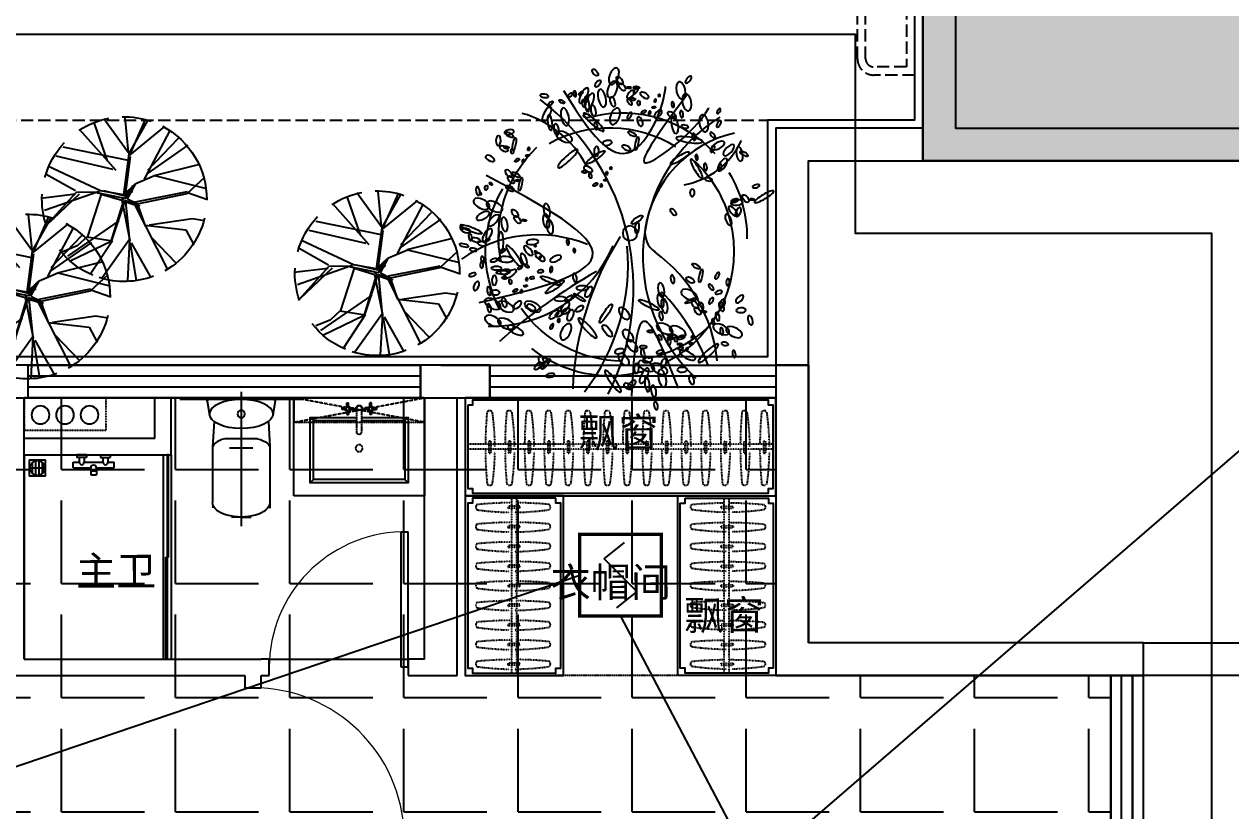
# Model space of a CAD drawing. Extents: x -284868 to 304789, y -137694 to 137894.
# Drawn here: x 205688 to 213073, y -110347 to -105532 of the extents above; entities that cross this region are included whole.
import ezdxf
from ezdxf.enums import TextEntityAlignment as Align

# ---------------------------------------------------------------- set-up
doc = ezdxf.new("R2010")
doc.units = 0
for name, pattern in [('AX-COMP-140B（200）$0$1#comfort_plan$0$DASH', [0.35, 0.25, -0.1]), ('AX-COMP-140B（200）$0$DASH', [0.35, 0.25, -0.1]), ('DASH', [0.35, 0.25, -0.1])]:
    doc.linetypes.add(name, pattern=pattern)
doc.layers.get('0').update_dxf_attribs({"linetype": 'CONTINUOUS'})
for name, color, linetype in [('0-墙', 4, 'CONTINUOUS'), ('0-底图', 251, 'CONTINUOUS'), ('0-窗', 11, 'CONTINUOUS'), ('0-非设计区域', 251, 'CONTINUOUS'), ('E-FIRE-CIRC', 120, 'CONTINUOUS'), ('EQUIP-消防', 3, 'CONTINUOUS'), ('P-完成面', 42, 'CONTINUOUS'), ('P-平面家具', 3, 'CONTINUOUS'), ('P-平面植物', 251, 'CONTINUOUS'), ('WIRE-消防电源', 2, 'TG_D')]:
    doc.layers.add(name, color=color, linetype=linetype)
doc.styles.add('_TCH_DYN', font='')
doc.styles.get("Standard").update_dxf_attribs({"font": 'GBENOR', "bigfont": 'GBCBIG'})
doc.styles.add('TG_LINETYPE', font='SIMPLEX', dxfattribs={"width": 0.8, "height": 3, "bigfont": 'HZTXT'})
doc.styles.get('_TCH_DYN').set_extended_font_data('SimSun')
doc.linetypes.add('TG_D', pattern='A,2,-0.3,["D",TG_LINETYPE,S=0.1,R=0,X=-0.23,Y=-0.15],0', length=2.3)
pattern_1 = [(0, (-222963.06, 278012.8), (0, 698.5), [508, -190.5]), (90, (-222963.06, 278012.8), (-698.5, 4e-14), [508, -190.5])]

# ---------------------------------------------------------------- blocks, each defined once
blk = doc.blocks.new('20000110023AX-COMP-140B（200）$0$111110111022110811071652CDX卫生间立管047060')
at = {"linetype": 'AX-COMP-140B（200）$0$1#comfort_plan$0$DASH', "ltscale": 0.2}
for p, q in [((-250, 105), (250, 105)), ((-250, 105), (-250, -95)), ((250, 105), (250, -95)), ((-250, -95), (250, -95))]:
    blk.add_line(p, q, dxfattribs=at)
for centre in [(-150, 0), (0, 0), (150, 0)]:
    blk.add_circle(centre, 55)
blk = doc.blocks.new('*U399')
for p, q in [((600, 80), (600, 330)), ((700, -20), (700, 330)), ((600, 80), (-200, 80)), ((-200, -20), (700, -20))]:
    blk.add_line(p, q)
at = {"extrusion": (0, 0, -1), "zscale": -1}
blk.add_blockref('20000110023AX-COMP-140B（200）$0$111110111022110811071652CDX卫生间立管047060', (-50, 225), dxfattribs=at)
blk = doc.blocks.new('*U401')
for p, q in [((-350, -920), (-350, 330)), ((-300, 330), (-350, 330)), ((-325, -295), (-325, 330)), ((-325, 330), (-317, 330)), ((-317, 330), (-317, -295)), ((-300, -920), (-300, 330)), ((550, 330), (-300, 330)), ((550, -920), (550, 330)), ((-333, -295), (-333, -920)), ((-333, -295), (-325, -295)), ((-325, -920), (-325, -295)), ((-317, -295), (-325, -295)), ((142.5, -797.5), (107.5, -797.5)), ((107.5, -822.5), (107.5, -797.5)), ((142.5, -822.5), (142.5, -797.5)), ((420, -790), (420, -890)), ((420, -790), (520, -790)), ((440, -873.5), (440, -806.5)), ((460, -883.9), (460, -796.1)), ((480, -883.9), (480, -796.1)), ((500, -873.5), (500, -806.5)), ((520, -890), (520, -790)), ((0, -840), (0, -875)), ((107.5, -840), (0, -840)), ((37.5, -875), (0, -875)), ((37.5, -905), (37.5, -875)), ((67.5, -905), (67.5, -875)), ((182.5, -875), (67.5, -875)), ((142.5, -822.5), (107.5, -822.5)), ((107.5, -827.5), (107.5, -840)), ((142.5, -827.5), (107.5, -827.5)), ((109.5, -827.5), (109.5, -822.5)), ((140.5, -827.5), (140.5, -822.5)), ((142.5, -827.5), (142.5, -840)), ((250, -840), (142.5, -840)), ((182.5, -905), (182.5, -875)), ((250, -875), (212.5, -875)), ((212.5, -905), (212.5, -875)), ((250, -840), (250, -875)), ((515, -840), (425, -840)), ((-300, -920), (-350, -920)), ((-333, -920), (-325, -920)), ((550, -920), (-300, -920)), ((22.5, -920), (22.5, -905)), ((82.5, -905), (22.5, -905)), ((82.5, -920), (22.5, -920)), ((82.5, -920), (82.5, -905)), ((167.5, -920), (82.5, -920)), ((167.5, -920), (167.5, -905)), ((167.5, -905), (227.5, -905)), ((167.5, -920), (227.5, -920)), ((227.5, -920), (227.5, -905)), ((520, -890), (420, -890))]:
    blk.add_line(p, q)
blk.add_circle((470, -840), 45)
for centre, radius, start, end in [((52.5, -875), 15, 0, 180), ((125, -840), 17.5, 180, 0), ((197.5, -875), 15, 0, 180)]:
    blk.add_arc(centre, radius, start, end)
blk = doc.blocks.new('*U402')
at = {"linetype": 'AX-COMP-140B（200）$0$1#comfort_plan$0$DASH'}
for p, q in [((-249.9, 130), (-249.9, 280)), ((-249.9, 280), (550.1, 280)), ((550.1, 130), (-249.9, 280)), ((-249.9, 130), (550.1, 280)), ((550.1, 280), (550.1, 130)), ((550.1, 130), (-249.9, 130))]:
    blk.add_line(p, q, dxfattribs=at)
for p, q in [((-249.9, 280), (-249.9, -320)), ((550.1, 280), (-249.9, 280)), ((74.6, 218.2), (74.6, 249.5)), ((74.6, 249.5), (84.6, 249.5)), ((84.6, 218.2), (84.6, 249.5)), ((215.4, 218.2), (215.4, 249.5)), ((225.4, 249.5), (215.4, 249.5)), ((225.4, 218.2), (225.4, 249.5)), ((550.1, -320), (550.1, 280)), ((-129.9, 140), (-149.9, 160)), ((74.6, 218.2), (43.4, 218.2)), ((43.4, 218.2), (43.4, 208.2)), ((74.6, 208.2), (43.4, 208.2)), ((74.6, 208.2), (74.6, 177)), ((74.6, 177), (84.6, 177)), ((84.6, 218.2), (115.9, 218.2)), ((84.6, 208.2), (115.9, 208.2)), ((84.6, 208.2), (84.6, 177)), ((115.9, 218.2), (115.9, 208.2)), ((215.4, 218.2), (184.1, 218.2)), ((184.1, 218.2), (184.1, 208.2)), ((215.4, 208.2), (184.1, 208.2)), ((215.4, 208.2), (215.4, 177)), ((225.4, 177), (215.4, 177)), ((225.4, 218.2), (256.6, 218.2)), ((225.4, 208.2), (256.6, 208.2)), ((225.4, 208.2), (225.4, 177)), ((256.6, 218.2), (256.6, 208.2)), ((430.1, 140), (450.1, 160)), ((-129.9, -220), (-149.9, -240)), ((430.1, -220), (450.1, -240)), ((-249.9, -320), (550.1, -320))]:
    blk.add_line(p, q)
at = {"linetype": 'AX-COMP-140B（200）$0$DASH'}
for p, q in [((135.6, 217.6), (135.6, 70.8)), ((164.4, 70.8), (164.4, 217.6))]:
    blk.add_line(p, q, dxfattribs=at)
for points in [[(135.6, 160), (-149.9, 160), (-149.9, -240), (450.1, -240), (450.1, 160), (164.4, 160)], [(135.6, 140), (-129.9, 140), (-129.9, -220), (430.1, -220), (430.1, 140), (164.4, 140)]]:
    blk.add_lwpolyline(points)
blk.add_circle((150, -28.6), 21.4, dxfattribs=at)
for centre, start, end in [((79.6, 213.2), 107.00272, 162.99728), ((79.6, 213.2), 17.00272, 72.99728), ((220.4, 213.2), 107.00272, 162.99728), ((220.4, 213.2), 17.00272, 72.99728), ((79.6, 213.2), 197.00272, 252.99728), ((79.6, 213.2), 287.00272, 342.99728), ((220.4, 213.2), 197.00272, 252.99728), ((220.4, 213.2), 287.00272, 342.99728)]:
    blk.add_arc(centre, 17.1, start, end, dxfattribs=at)
for centre, radius, start, end in [((150, 213.2), 20, 315.95732, 224.04268), ((150, 217.6), 14.4, 0, 180), ((150, 69.2), 14.5, 173.57398, 6.42602)]:
    blk.add_arc(centre, radius, start, end)
blk = doc.blocks.new('*U403')
at = {"ltscale": 10}
for p, q in [((0, 327), (0, -496.5)), ((-208, 268.7), (-194.2, 185.4)), ((-197.6, 280), (197.6, 280)), ((208, 268.7), (194.2, 185.4)), ((-166, 144.9), (-175, -10.6)), ((166, 144.9), (175, -10.6)), ((-100.2, 39.7), (100.2, 39.7)), ((0, 25.9), (0, -63.5)), ((-175, -12), (-175, -351.2)), ((-71.7, -18.8), (71.7, -18.8)), ((-43.6, -18.8), (43.6, -18.8)), ((175, -12), (175, -351.2))]:
    blk.add_line(p, q, dxfattribs=at)
for p, q in [((-375, 280), (375, 280)), ((-175, -351.2), (-175, -384.6)), ((0, -440), (-59.9, -440)), ((0, -440), (59.9, -440))]:
    blk.add_line(p, q)
for points in [[(-175, -384.6, 10, 0, 0), (-175, -296.7, 10, 10, 0)], [(175, -384.6, 10, 0, 0), (175, -296.7, 10, 10, 0)]]:
    blk.add_lwpolyline(points, format="xyseb")
blk.add_circle((0, 191.2), 22.8, dxfattribs=at)
for centre, start, end in [((-197.6, 269.5), 90, 184.88863), ((197.6, 269.5), 355.11137, 90)]:
    blk.add_arc(centre, 10.4, start, end, dxfattribs=at)
at = {"ltscale": 10, "extrusion": (0, 0, -1)}
for centre, major_axis, ratio, start_param, end_param in [((0, 191.2), (194.6, 0), 0.456392, 3.141593, 6.283185), ((0.7, -11.9), (-174.9, 3.2), 0.369842, 2.169272, 3.218057)]:
    blk.add_ellipse(centre, major_axis=major_axis, ratio=ratio, start_param=start_param, end_param=end_param, dxfattribs=at)
at = {"ltscale": 10}
for centre, major_axis, ratio, start_param, end_param in [((0, 191.2), (194.6, 0), 0.456392, 3.141593, 6.283185), ((-0.7, -11.9), (174.9, 3.2), 0.369842, 2.169272, 3.218057), ((0, -351.2), (-175, 0), 0.507463, 0, 3.141593)]:
    blk.add_ellipse(centre, major_axis=major_axis, ratio=ratio, start_param=start_param, end_param=end_param, dxfattribs=at)
blk = doc.blocks.new('200142T2140sdf43dfgergf1217ghh165451564560402NEW2ffdfdfdsfsfe2322fadfadf03093088212A$C35C56D37')
at = {"linetype": 'DASH', "ltscale": 0.2}
for p, q in [((180, 75.9), (243.3, 95.3)), ((183.6, 64.1), (246.9, 83.5))]:
    blk.add_line(p, q, dxfattribs=at)
for centre, radius, start, end in [((664.4, -1374.9), 1553.6, 98.82699, 106.17124), ((415.6, 140.3), 22.5, 331.52968, 62.51042), ((664.4, -1374.9), 1553.6, 107.32665, 115.21311), ((185.8, 71.2), 7.48, 140.99747, 253.04263), ((-460.3, 2299.3), 2347.3, 287.14687, 292.43233), ((243.5, 88.9), 6.43, 302.10709, 91.93302), ((22.4, 19.9), 22.5, 151.52968, 242.51042), ((-460.3, 2299.3), 2347.3, 281.60777, 286.38209)]:
    blk.add_arc(centre, radius, start, end, dxfattribs=at)
blk = doc.blocks.new('*U394')
at = {"color": 8, "linetype": 'DASH', "ltscale": 0.2}
for p, q in [((-15, -1783.8), (-15, -3653.8)), ((15, -1783.8), (15, -3653.8))]:
    blk.add_line(p, q, dxfattribs=at)
blk.add_lwpolyline([(-300, -1768.8), (-300, -3668.8), (300, -3668.8), (300, -1768.8), (-300, -1768.8)])
at = {"color": 8}
blk.add_lwpolyline([(-255, -3653.8), (255, -3653.8), (255, -3623.8), (285, -3623.8), (285, -1813.8), (255, -1813.8), (255, -1783.8), (-255, -1783.8), (-255, -1813.8), (-285, -1813.8), (-285, -3623.8), (-255, -3623.8), (-255, -3653.8)], dxfattribs=at)
at = {"rotation": 343.0620202558109}
for p in [(-225.4, -1852.2), (-225.4, -1972.2), (-225.4, -2092.2), (-225.4, -2212.2), (-225.4, -2332.2), (-225.4, -2452.2), (-225.4, -2572.2), (-225.4, -2692.2), (-225.4, -2812.2), (-225.4, -2932.2), (-225.4, -3052.2), (-225.4, -3172.2), (-225.4, -3292.2), (-225.4, -3412.2), (-225.4, -3532.2)]:
    blk.add_blockref('200142T2140sdf43dfgergf1217ghh165451564560402NEW2ffdfdfdsfsfe2322fadfadf03093088212A$C35C56D37', p, dxfattribs=at)
blk = doc.blocks.new('*U395')
at = {"color": 8, "linetype": 'DASH', "ltscale": 0.2}
for p, q in [((-15, -533.8), (-15, -1603.8)), ((15, -533.8), (15, -1603.8))]:
    blk.add_line(p, q, dxfattribs=at)
blk.add_lwpolyline([(-300, -518.8), (-300, -1618.8), (300, -1618.8), (300, -518.8), (-300, -518.8)])
at = {"color": 8}
blk.add_lwpolyline([(-255, -1603.8), (255, -1603.8), (255, -1573.8), (285, -1573.8), (285, -563.8), (255, -563.8), (255, -533.8), (-255, -533.8), (-255, -563.8), (-285, -563.8), (-285, -1573.8), (-255, -1573.8), (-255, -1603.8)], dxfattribs=at)
at = {"rotation": 343.0620202558109}
for p in [(-225.4, -602.2), (-225.4, -722.2), (-225.4, -842.2), (-225.4, -962.2), (-225.4, -1082.2), (-225.4, -1202.2), (-225.4, -1322.2), (-225.4, -1442.2), (-225.4, -1562.2)]:
    blk.add_blockref('200142T2140sdf43dfgergf1217ghh165451564560402NEW2ffdfdfdsfsfe2322fadfadf03093088212A$C35C56D37', p, dxfattribs=at)
blk = doc.blocks.new('*U396')
at = {"color": 8, "linetype": 'DASH', "ltscale": 0.2}
for p, q in [((-15, -533.8), (-15, -1603.8)), ((15, -533.8), (15, -1603.8))]:
    blk.add_line(p, q, dxfattribs=at)
blk.add_lwpolyline([(-300, -518.8), (-300, -1618.8), (300, -1618.8), (300, -518.8), (-300, -518.8)])
at = {"color": 8}
blk.add_lwpolyline([(-255, -1603.8), (255, -1603.8), (255, -1573.8), (285, -1573.8), (285, -563.8), (255, -563.8), (255, -533.8), (-255, -533.8), (-255, -563.8), (-285, -563.8), (-285, -1573.8), (-255, -1573.8), (-255, -1603.8)], dxfattribs=at)
at = {"rotation": 343.0620202558109}
for p in [(-225.4, -602.2), (-225.4, -722.2), (-225.4, -842.2), (-225.4, -962.2), (-225.4, -1082.2), (-225.4, -1202.2), (-225.4, -1322.2), (-225.4, -1442.2), (-225.4, -1562.2)]:
    blk.add_blockref('200142T2140sdf43dfgergf1217ghh165451564560402NEW2ffdfdfdsfsfe2322fadfadf03093088212A$C35C56D37', p, dxfattribs=at)
blk = doc.blocks.new('2$DorLib2D$00000001')
for p, q in [((0.45, 0.975), (0.5, 0.975)), ((0.45, 0), (0.45, 0.975)), ((0.5, 0), (0.5, 0.975)), ((0.5, 0), (0.45, 0))]:
    blk.add_line(p, q)
at = {"lineweight": 13}
blk.add_arc((0.475, 0), 0.975, 91.46928, 180, dxfattribs=at)
blk = doc.blocks.new('2000011$TCHSYS$WIN2D011')
for p, q in [((-0.5, 0.5), (0.5, 0.5)), ((-0.5, 0.5), (-0.5, -0.5)), ((0.5, 0.5), (0.5, -0.5)), ((0.5, 0.1667), (-0.5, 0.1667)), ((0.5, -0.1667), (-0.5, -0.1667)), ((-0.5, -0.5), (0.5, -0.5))]:
    blk.add_line(p, q)
blk = doc.blocks.new('DDDDDDDGFDSG')
for p, q in [((433035.3, 13059.4), (432910.3, 13059.4)), ((433035.3, 12859.4), (433035.3, 13059.4)), ((435560.3, 13059.4), (435435.3, 13059.4)), ((435435.3, 13059.4), (435435.3, 12859.4)), ((435560.3, 13059.4), (435860.3, 13059.4)), ((435860.3, 13059.4), (437610.3, 13059.4)), ((435860.3, 13059.4), (435860.3, 12859.4)), ((437610.3, 13059.4), (437610.3, 11159.4)), ((437810.3, 13059.4), (437610.3, 13059.4)), ((437810.3, 13059.4), (437810.3, 11359.4)), ((435860.3, 12992.8), (437610.3, 12992.8)), ((435860.3, 12926.1), (437610.3, 12926.1)), ((433010.3, 11259.4), (433010.3, 12859.4)), ((433010.3, 12859.4), (433035.3, 12859.4)), ((435435.3, 12859.4), (435460.3, 12859.4)), ((435460.3, 11259.4), (435460.3, 12859.4)), ((435660.3, 11159.4), (435660.3, 12859.4)), ((435660.3, 12859.4), (435860.3, 12859.4)), ((435860.3, 12859.4), (437610.3, 12859.4)), ((439860.3, 11359.4), (437810.3, 11359.4)), ((439860.3, 11159.4), (439860.3, 11359.4)), ((433010.3, 11259.4), (434460.3, 11259.4)), ((434510.3, 11259.4), (434460.3, 11259.4)), ((434510.3, 11159.4), (434510.3, 11259.4)), ((434510.3, 11259.4), (435360.3, 11259.4)), ((435460.3, 11259.4), (435360.3, 11259.4)), ((435360.3, 11259.4), (435360.3, 11159.4)), ((432910.3, 11159.4), (434360.3, 11159.4)), ((434360.3, 11159.4), (434360.3, 11084.4)), ((434460.3, 11084.4), (434460.3, 11159.4)), ((434460.3, 11159.4), (434510.3, 11159.4)), ((435360.3, 11159.4), (435660.3, 11159.4)), ((439860.3, 11159.4), (437610.3, 11159.4)), ((439660.2, 6559.4), (439660.3, 11159.4)), ((439726.9, 6492.8), (439726.9, 11159.4)), ((439793.6, 6426.1), (439793.6, 11159.4)), ((439860.2, 6359.4), (439860.3, 11159.4)), ((434360.3, 11084.4), (434460.3, 11084.4))]:
    blk.add_line(p, q)
at = {"linetype": 'DASH'}
blk.add_lwpolyline([(437010.3, 11159.4), (436260.3, 11159.4)], dxfattribs=at)
for name, p, xscale, yscale, zscale, rotation in [('2000011$TCHSYS$WIN2D011', (434235.3, 12959.4), 2400, 199.9999999999999, -2400, 180.0000000000173), ('2$DorLib2D$00000001', (434935.3, 11209.4), 850, 850, 850, 1.654663741337499e-11), ('2$DorLib2D$00000001', (434410.3, 10609.4), 949.9999999999999, 949.9999999999999, -949.9999999999999, 270)]:
    blk.add_blockref(name, p, dxfattribs=dict(xscale=xscale, yscale=yscale, zscale=zscale, rotation=rotation))
at = {"extrusion": (1.09647e-20, 2.56814e-21, -1), "xscale": -1, "zscale": -1, "rotation": 359.9999999999835}
blk.add_blockref('*U399', (-433210.3, 12529.4), dxfattribs=at)
at = {"extrusion": (1.09647e-20, 8.74071e-22, -1), "zscale": -1, "rotation": 359.9986641624882}
for name, p in [('*U403', (-434338.9, 12568.8)), ('*U402', (-435210.3, 12579.3))]:
    blk.add_blockref(name, p, dxfattribs=at)
at = {"extrusion": (1.26587e-20, 2.70385e-23, -1), "xscale": -1, "zscale": -1}
for name, p, rotation in [('*U394', (-439379.1, 12559.4), 90), ('*U395', (-436010.3, 10640.6), 180)]:
    blk.add_blockref(name, p, dxfattribs=dict(at, rotation=rotation))
at = {"rotation": 179.9999999999589}
blk.add_blockref('*U401', (433560.3, 11589.4), dxfattribs=at)
at = {"extrusion": (1.26587e-20, 2.70385e-23, -1), "zscale": -1, "rotation": 179.9999999999835}
blk.add_blockref('*U396', (-437310.3, 10640.6), dxfattribs=at)
at = {"style": '_TCH_DYN'}
for p in [(436894.7, 12503.8, 0), (437539.6, 11386.2)]:
    blk.add_text('飘窗', height=180, rotation=0.24476, dxfattribs=at).set_placement(p, align=Align.BOTTOM_RIGHT)
for s, p in [('主卫', (433328, 11707.6)), ('衣帽间', (436232.8, 11637.9))]:
    blk.add_text(s, height=180, rotation=0.24476, dxfattribs=at).set_placement(p)
blk = doc.blocks.new('yld.studio@foxmail.com-15')
at = {"color": 251}
blk.add_circle((67569.1, -97904.1), 44.8, dxfattribs=at)
for centre, start, end in [((67613.8, -97926.4), 76.88957, 138.11767), ((67693.5, -98017.5), 61.01045, 122.23854), ((67613.8, -97926.4), 348.58817, 46.57142), ((67693.5, -98017.5), 133.16442, 165.32414), ((67613.8, -97926.4), 149.04354, 181.20326), ((67693.5, -98017.5), 332.70905, 30.6923), ((67693.5, -98017.5), 165.32414, 242.65615), ((67613.8, -97926.4), 270.52014, 325.07436), ((67613.8, -97926.4), 226.04774, 258.53527), ((67693.5, -98017.5), 254.64102, 309.19524)]:
    blk.add_arc(centre, 760, start, end, dxfattribs=at)
for centre, major_axis, ratio in [((67663.4, -96943), (19.4, -49.7), 0.514982), ((67673.2, -97023.9), (19.4, -49.7), 0.514982), ((67254.3, -97031.6), (-11.3, -52.2), 0.514982), ((67477, -97060.3), (25.5, 15.6), 0.489709), ((67736.9, -97076.8), (-11.9, -54.9), 0.414379), ((67217.7, -97104.4), (-11.3, -52.2), 0.514982), ((67672.1, -97099.4), (-10.1, -28.2), 0.489709), ((67811.8, -97097.3), (20.7, -49.3), 0.38159), ((67829.2, -97112.1), (-6.6, -47.9), 0.283409), ((67114.4, -97233.1), (-11.3, -52.2), 0.514982), ((67292.6, -97242.3), (-10.1, -52.5), 0.38159), ((67309.9, -97181.8), (25.5, 15.6), 0.489709), ((67505.1, -97221), (-10.1, -28.2), 0.489709), ((67658.2, -97188.3), (19.4, -49.7), 0.514982), ((67788.2, -97223.4), (61.1, 54.6), 0.200035), ((67964, -97190.2), (-11.9, -54.9), 0.414379), ((68056.3, -97225.4), (-6.6, -47.9), 0.283409), ((67203.3, -97334.2), (81.1, 11.7), 0.200035), ((67705.7, -97350.7), (29.4, -5.6), 0.489709), ((68305.4, -97282.5), (29.4, -5.6), 0.489709), ((67261.4, -97445.4), (58.6, -34.7), 0.200035), ((67947.6, -97445.4), (60.3, -55.5), 0.200035), ((67015.8, -97495.7), (-1.6, -18.4), 0.42873), ((67159.8, -97512.1), (-34.6, -58.6), 0.200035), ((66747.1, -97684.1), (58.6, -34.7), 0.200035), ((66913.5, -97719.2), (36.8, -3.3), 0.42873), ((66905.5, -97776.9), (11.5, -27.6), 0.489709), ((66938.4, -97771.9), (24.3, 27.9), 0.42873), ((67910, -98008.5), (-1.3, -14.7), 0.42873), ((67949.6, -97956.2), (-1.6, -18.4), 0.42873), ((68166.5, -97955.7), (36.8, -3.3), 0.42873), ((68191.5, -98008.5), (24.3, 27.9), 0.42873), ((68024.2, -98058.1), (34.2, -14.2), 0.42873), ((68120.5, -98047.2), (28.4, 23.7), 0.42873), ((68477, -98092.3), (1.2, -22.2), 0.42873), ((68117.3, -98134.9), (18.4, -1.6), 0.42873), ((68333.6, -98138.1), (29.4, -5.6), 0.489709), ((66971.4, -98207), (1.2, -22.2), 0.42873), ((68169.5, -98174.6), (14.7, -1.3), 0.42873), ((68511.2, -98223.3), (11.5, -27.6), 0.489709), ((67005.6, -98338), (11.5, -27.6), 0.489709), ((67011.1, -98356.1), (-10.1, -28.2), 0.489709), ((68259, -98339.9), (22.6, -19.6), 0.489709), ((67092.3, -98640.9), (60.3, -55.5), 0.200035), ((67332.3, -98569.6), (1.2, -22.2), 0.42873), ((67465.8, -98681.4), (29.4, -5.6), 0.489709), ((67635.7, -98626.5), (29.4, -5.6), 0.489709), ((67375.5, -98793.4), (-11.9, -54.9), 0.414379), ((67366.5, -98700.6), (11.5, -27.6), 0.489709), ((67467.8, -98828.7), (-6.6, -47.9), 0.283409), ((67561.1, -98828.3), (22.6, -19.6), 0.489709), ((68060.6, -98772.1), (26.3, -4.6), 0.42873)]:
    blk.add_ellipse(centre, major_axis=major_axis, ratio=ratio, start_param=3.141593, end_param=9.424778, dxfattribs=at)
for centre, major_axis, ratio in [((67207.5, -96965.7), (17.5, -20.2), 0.42873), ((67530.4, -97031.6), (11.9, -18.8), 0.42873), ((67561, -97053.5), (21.2, -21.1), 0.489709), ((67847.6, -97060.3), (23.4, -46.1), 0.368424), ((67903, -97049.6), (-3.1, -17.5), 0.42873), ((67303.2, -97117.9), (-3.1, -17.5), 0.42873), ((67567.8, -97101), (14.1, 17.2), 0.42873), ((67850, -97108.1), (-3.9, -21.9), 0.42873), ((67022.5, -97158.6), (9.5, -15.1), 0.42873), ((67250.3, -97176.4), (-3.9, -21.9), 0.42873), ((67393.9, -97175), (21.2, -21.1), 0.489709), ((67568.6, -97185), (11.9, -18.8), 0.42873), ((67790, -97154.4), (-6.2, -35.1), 0.42873), ((67831, -97184.7), (22, 3.3), 0.42873), ((68074.8, -97173.7), (23.4, -46.1), 0.368424), ((67022.6, -97237.5), (11.9, -18.8), 0.42873), ((67231.2, -97252.9), (22, 3.3), 0.42873), ((67775.1, -97247.4), (-3.9, -21.9), 0.42873), ((68017.1, -97267.7), (-6.2, -35.1), 0.42873), ((67060, -97306.9), (14.1, 17.2), 0.42873), ((67175.3, -97315.6), (-3.9, -21.9), 0.42873), ((67970, -97312.6), (47.6, 24.1), 0.514982), ((68372.2, -97334), (1.5, -29.9), 0.489709), ((66896.3, -97422.6), (-7.7, -43.9), 0.42873), ((66962.2, -97398.1), (30.9, -32.1), 0.42873), ((67027.5, -97370.2), (39.5, -20.6), 0.42873), ((67060.8, -97390.9), (11.9, -18.8), 0.42873), ((67772.4, -97402.2), (1.5, -29.9), 0.489709), ((67001.3, -97487.3), (25.5, -36.5), 0.42873), ((67106.2, -97500.2), (-3.9, -21.9), 0.42873), ((67159.2, -97441.7), (-3.1, -17.5), 0.42873), ((68423.5, -97442.7), (26.4, 14.1), 0.489709), ((67823.8, -97510.9), (26.4, 14.1), 0.489709), ((66796.9, -97619.6), (21.5, -5.9), 0.42873), ((67087.2, -97576.8), (22, 3.3), 0.42873), ((68498.8, -97642.3), (-4.6, -26.3), 0.42873), ((66928.4, -97707.6), (21.5, -5.9), 0.42873), ((68397.6, -97737.7), (47.6, 24.1), 0.514982), ((68477.2, -97720.2), (47.6, 24.1), 0.514982), ((68077.4, -97764.3), (-7.7, -43.9), 0.42873), ((68468.2, -97794.1), (39.5, -20.6), 0.42873), ((66966.2, -97824), (-14.2, -34.2), 0.42873), ((68058.6, -97862.3), (-7.7, -43.9), 0.42873), ((68081.2, -97828), (-7.7, -43.9), 0.42873), ((68337, -97846.5), (-7.7, -43.9), 0.42873), ((68402.9, -97822), (30.9, -32.1), 0.42873), ((68599.9, -97865.5), (-3.1, -17.5), 0.42873), ((68442, -97911.2), (25.5, -36.5), 0.42873), ((68546.9, -97924), (-3.9, -21.9), 0.42873), ((68277.8, -98042.3), (-47.6, -66.7), 0.200035), ((68349.4, -98007.7), (17.2, -4.8), 0.42873), ((68527.9, -98000.6), (22, 3.3), 0.42873), ((68219.3, -98060.5), (-14.2, -34.2), 0.42873), ((68402.6, -98066), (21.5, -5.9), 0.42873), ((68472, -98063.3), (-3.9, -21.9), 0.42873), ((67036.5, -98166.7), (11.9, -18.8), 0.42873), ((67907.8, -98174.9), (-4.6, -26.3), 0.42873), ((68052.6, -98124.7), (4.3, -18), 0.42873), ((68534.1, -98154), (21.5, -5.9), 0.42873), ((67073.9, -98236.2), (14.1, 17.2), 0.42873), ((67309.7, -98186.7), (-4.6, -26.3), 0.42873), ((67379.6, -98252.7), (-7.7, -43.9), 0.42873), ((68400.4, -98189.6), (1.5, -29.9), 0.489709), ((66900, -98310.1), (21.2, -21.1), 0.489709), ((67028.5, -98268.7), (21.5, -5.9), 0.42873), ((67074.7, -98320.2), (11.9, -18.8), 0.42873), ((67208.5, -98282.1), (47.6, 24.1), 0.514982), ((67383.3, -98316.4), (-7.7, -43.9), 0.42873), ((68340.4, -98325.5), (-8.4, -28.7), 0.489709), ((68411.4, -98333), (47.6, 24.1), 0.514982), ((68398, -98264), (29.9, -1.4), 0.489709), ((68433, -98255.1), (-4.6, -26.3), 0.42873), ((66892.4, -98378.7), (29.9, -1.4), 0.489709), ((67360.7, -98350.6), (-7.7, -43.9), 0.42873), ((68166.8, -98351.5), (47.6, 24.1), 0.514982), ((68175.4, -98355.7), (26.4, 14.1), 0.489709), ((68331.8, -98350.6), (47.6, 24.1), 0.514982), ((68432.6, -98359.2), (-4.6, -26.3), 0.42873), ((66834.9, -98440.3), (-8.4, -28.7), 0.489709), ((67035.7, -98416.7), (-4.6, -26.3), 0.42873), ((67063.3, -98448.5), (-3.1, -17.5), 0.42873), ((67380.9, -98411.7), (-4.6, -26.3), 0.42873), ((67831.4, -98483.5), (55.5, 60.3), 0.200035), ((68331.4, -98454.6), (47.6, 24.1), 0.514982), ((68411, -98437.1), (47.6, 24.1), 0.514982), ((66934.5, -98512.2), (47.6, 24.1), 0.514982), ((67014.1, -98494.7), (47.6, 24.1), 0.514982), ((67010.4, -98507), (-3.9, -21.9), 0.42873), ((67279.7, -98507.1), (47.6, 24.1), 0.514982), ((67359.3, -98489.6), (47.6, 24.1), 0.514982), ((67964.1, -98505.9), (24.1, -47.6), 0.514982), ((68050.4, -98472.9), (9.5, -15.1), 0.42873), ((68272.1, -98495.6), (47.1, 25.3), 0.38159), ((66991.3, -98583.6), (22, 3.3), 0.42873), ((67257.9, -98543.3), (21.5, -5.9), 0.42873), ((66935.4, -98646.3), (-3.9, -21.9), 0.42873), ((67220, -98652.1), (47.1, 25.3), 0.38159), ((67389.3, -98631.2), (21.5, -5.9), 0.42873), ((67494, -98639.9), (-4.6, -26.3), 0.42873), ((68115.9, -98682.7), (-8.4, -28.7), 0.489709), ((67253.3, -98741.3), (29.9, -1.4), 0.489709), ((67392.8, -98735.4), (47.6, 24.1), 0.514982), ((67472.4, -98717.8), (47.6, 24.1), 0.514982), ((67486.3, -98777), (23.4, -46.1), 0.368424), ((67532.5, -98732.8), (1.5, -29.9), 0.489709), ((67677.1, -98810.2), (-47.6, -66.7), 0.200035), ((68088.7, -98705.3), (11.9, -18.8), 0.42873), ((67195.7, -98802.8), (-8.4, -28.7), 0.489709), ((67428.6, -98871), (-6.2, -35.1), 0.42873), ((67583.9, -98841.6), (26.4, 14.1), 0.489709), ((67415.2, -98959.7), (-4.6, -26.3), 0.42873)]:
    blk.add_ellipse(centre, major_axis=major_axis, ratio=ratio, dxfattribs=at)
at = {"color": 251, "extrusion": (0, 0, -1)}
for centre, major_axis, ratio in [((67628.5, -96969.7), (-16.1, -22.2), 0.514982), ((67761.8, -96987), (14.5, -20.2), 0.489709), ((67778.4, -96919), (16.2, 18.9), 0.489709), ((67525.9, -97012.8), (18.3, 0.3), 0.42873), ((67571.9, -97013.2), (13.7, 0.2), 0.42873), ((67613.2, -97008.6), (-16.1, -22.2), 0.514982), ((67866.7, -97046.5), (11.1, -9.8), 0.42873), ((67931.5, -97057), (13.9, -12.2), 0.42873), ((67386.2, -97062.4), (1.02, -9.08), 0.42873), ((67411.5, -97094.1), (1.3, -11.3), 0.42873), ((67512.1, -97107.8), (-1.7, -15.2), 0.489709), ((67547.9, -97083.7), (15.2, 1.9), 0.489709), ((68052.3, -97108.4), (13.9, -12.2), 0.42873), ((67445.3, -97167.8), (1.3, -11.3), 0.42873), ((67525.2, -97355.9), (8.6, -41.1), 0.200035), ((67553.9, -97296.7), (23.5, 14.1), 0.38159), ((68275.2, -97358.3), (8.6, -41.1), 0.200035), ((68303.9, -97299.1), (23.5, 14.1), 0.38159), ((66869.4, -97420.7), (23.5, 14.1), 0.38159), ((67589.5, -97381), (23.2, 14.6), 0.514982), ((67778, -97438.9), (56, -38.7), 0.200035), ((68187.1, -97386.2), (1.3, -11.3), 0.42873), ((68287.7, -97400), (-1.7, -15.2), 0.489709), ((68323.5, -97375.8), (15.2, 1.9), 0.489709), ((68339.5, -97383.4), (23.2, 14.6), 0.514982), ((68220.9, -97459.9), (1.3, -11.3), 0.42873), ((67684.4, -97506.4), (1.02, -9.08), 0.42873), ((67709.7, -97538.1), (1.3, -11.3), 0.42873), ((67810.3, -97551.8), (-1.7, -15.2), 0.489709), ((67846.1, -97527.6), (15.2, 1.9), 0.489709), ((68266.5, -97543.2), (23.5, 14.1), 0.38159), ((68295.2, -97573.9), (-16.1, -22.2), 0.514982), ((68310.6, -97535.1), (-16.1, -22.2), 0.514982), ((67743.5, -97611.8), (1.3, -11.3), 0.42873), ((68237.9, -97602.3), (8.6, -41.1), 0.200035), ((68254, -97578.6), (13.7, 0.2), 0.42873), ((68302.2, -97627.4), (23.2, 14.6), 0.514982), ((66819.6, -97700.1), (13.7, 0.2), 0.42873), ((66860.8, -97695.4), (-16.1, -22.2), 0.514982), ((68483.4, -97658.1), (1.02, -9.08), 0.42873), ((67303.1, -97776.1), (-15, -19.8), 0.489709), ((68273.2, -97779.1), (-16.1, -22.2), 0.514982), ((67524.9, -97821.9), (33.3, -24.2), 0.336016), ((67525.5, -97872.5), (2.8, -34.2), 0.336016), ((68216.7, -97822.6), (13.7, 0.2), 0.42873), ((68257.9, -97817.9), (-16.1, -22.2), 0.514982), ((68539.8, -97877), (63.3, 25.1), 0.200035), ((68359.6, -97958.9), (-0.6, -68.1), 0.200035), ((68440.1, -97942.8), (11.1, -8), 0.42873), ((67137, -98167.3), (8.6, -41.1), 0.200035), ((67165.7, -98108.1), (23.5, 14.1), 0.38159), ((68243.4, -98112.8), (11.6, -10), 0.489709), ((68302.8, -98149.7), (34.8, -25.2), 0.368424), ((68387.5, -98114.8), (29.6, 0.5), 0.42873), ((67201.3, -98192.4), (23.2, 14.6), 0.514982), ((67862.3, -98238), (37, 0.6), 0.42873), ((68031, -98230.6), (56, -38.7), 0.200035), ((68054.1, -98193.3), (63.3, 25.1), 0.200035), ((68201.9, -98184.2), (1.3, -11.3), 0.42873), ((68302.6, -98198), (-1.7, -15.2), 0.489709), ((68338.4, -98173.8), (15.2, 1.9), 0.489709), ((67823.4, -98262.4), (16.7, -33), 0.42873), ((67945.7, -98301.2), (21.8, -16.6), 0.38159), ((67996.3, -98304.6), (37, 0.6), 0.42873), ((68235.8, -98257.9), (1.3, -11.3), 0.42873), ((67137.4, -98356.7), (-1.1, -27.4), 0.514982), ((67157, -98382.9), (-16.1, -22.2), 0.514982), ((67172.4, -98344), (-16.1, -22.2), 0.514982), ((67455.4, -98343.8), (61, 30.3), 0.200035), ((67606.4, -98395.3), (-26.1, -35.9), 0.514982), ((67880.7, -98365.6), (22.2, -16.1), 0.514982), ((67936.1, -98405.3), (11.7, -35.1), 0.42873), ((67964.2, -98379.5), (22.2, -16.1), 0.514982), ((67967.6, -98355.4), (22.2, -29.6), 0.42873), ((68003.1, -98394.8), (22.2, -16.1), 0.514982), ((68035.6, -98399.2), (26.6, -25.7), 0.42873), ((67115.8, -98387.5), (13.7, 0.2), 0.42873), ((67447.1, -98505.8), (18.5, 0.3), 0.42873), ((67583.9, -98530.6), (-26.1, -35.9), 0.514982), ((67710.7, -98500.7), (-27, -35.3), 0.38159), ((67189.9, -98542.6), (1.3, -11.3), 0.42873), ((67268, -98584.8), (14.8, 0.2), 0.42873), ((67290.6, -98556.3), (-1.7, -15.2), 0.489709), ((67323, -98549), (18.5, 0.3), 0.42873), ((67326.4, -98532.1), (15.2, 1.9), 0.489709), ((67388.3, -98543.5), (-5.6, -17.6), 0.42873), ((67492.3, -98601.1), (22.2, 0.3), 0.42873), ((67559.1, -98593.6), (-26.1, -35.9), 0.514982), ((67223.8, -98616.3), (1.3, -11.3), 0.42873), ((67611.5, -98676.1), (-26.1, -35.9), 0.514982), ((68134.7, -98714.4), (20, -21.8), 0.42873)]:
    blk.add_ellipse(centre, major_axis=major_axis, ratio=ratio, dxfattribs=at)
for centre, major_axis, ratio, start_param, end_param in [((69001.1, -98232.5), (-810.2, -1204.4), 1, 0.509025, 1.892273), ((67983.5, -97096.8), (16, 9.3), 0.42873, 3.141593, 9.424778), ((68090.2, -97061), (24.4, 4.5), 0.489709, 3.141593, 9.424778), ((67418.7, -97133.9), (11.2, -2.4), 0.42873, 3.141593, 9.424778), ((67482.3, -97161.8), (13.1, -8.1), 0.489709, 3.141593, 9.424778), ((68406.4, -97786.5), (-392.2, -511.7), 1, 1.400805, 2.202876), ((66478.9, -98053.1), (-567.5, -838), 1, 3.105711, 4.936061), ((66772.4, -97989.1), (-386.4, -598.3), 1, 2.788021, 3.97962), ((67318.1, -97137.7), (-272.6, -392.7), 1, -0.434629, 0.525976), ((68194.3, -97426), (11.2, -2.4), 0.42873, 3.141593, 9.424778), ((68257.9, -97454), (13.1, -8.1), 0.489709, 3.141593, 9.424778), ((67187.2, -97658.2), (0.7, -24.8), 0.489709, 3.141593, 9.424778), ((67716.9, -97577.9), (11.2, -2.4), 0.42873, 3.141593, 9.424778), ((67780.5, -97605.8), (13.1, -8.1), 0.489709, 3.141593, 9.424778), ((68418.9, -97598.5), (7.58, 8.54), 0.42873, 3.141593, 9.424778), ((68448, -97621.9), (2.8, -15.1), 0.489709, 3.141593, 9.424778), ((67328, -97899.9), (15.3, -148.7), 1, 4.655583, 5.753079), ((66052.6, -98936), (-1046.4, -1553.2), 1, 3.548561, 4.075938), ((68136.6, -98718.5), (-417.3, -690.5), 1, 2.207479, 3.211548), ((68511.5, -97941.9), (26.2, 8.1), 0.514982, 3.141593, 9.424778), ((68572.7, -97883.4), (26.2, 8.1), 0.514982, 3.141593, 9.424778), ((68862.2, -98087.1), (-700.6, -1072), 1, 0.330518, 1.072389), ((68414.2, -97664.8), (-459.3, -662), 1, -0.636767, 0.561589), ((68150.9, -97978.5), (6.06, 6.83), 0.42873, 3.141593, 9.424778), ((68475.9, -97963.8), (26.2, 8.1), 0.514982, 3.141593, 9.424778), ((68585.2, -97974.1), (26.4, 7.5), 0.38159, 3.141593, 9.424778), ((67968.9, -98774.1), (-537.4, -764.5), 1, 1.051392, 1.896333), ((68119.6, -98050.5), (5.71, -9.89), 0.42873, 3.141593, 9.424778), ((68144.2, -98018.5), (7.58, 8.54), 0.42873, 3.141593, 9.424778), ((68330.9, -98061), (46.6, 2.5), 0.414379, 3.141593, 9.424778), ((66155.5, -101029.5), (-1867.3, -2738.9), 1, 3.053829, 3.274954), ((68201.4, -98102.4), (12.5, 8.9), 0.489709, 3.141593, 9.424778), ((68347.7, -98141.3), (40.2, -0.9), 0.283409, 3.141593, 9.424778), ((68209.2, -98224), (11.2, -2.4), 0.42873, 3.141593, 9.424778), ((68350.7, -99188.4), (-780.5, -1093.4), 1, 1.306696, 1.710792), ((67194.6, -98317.9), (38.8, -16.3), 0.200035, 3.141593, 9.424778), ((67880.1, -98296.6), (35, 23.2), 0.200035, 3.141593, 9.424778), ((68272.8, -98252), (13.1, -8.1), 0.489709, 3.141593, 9.424778), ((67718.3, -98394.4), (37.6, -56.7), 0.200035, 3.141593, 9.424778), ((68007.7, -98436), (0.2, -13.7), 0.42873, 3.141593, 9.424778), ((67197.2, -98582.4), (11.2, -2.4), 0.42873, 3.141593, 9.424778), ((67260.8, -98610.3), (13.1, -8.1), 0.489709, 3.141593, 9.424778), ((68088.4, -98702.2), (26, -30.7), 0.283409, 3.141593, 9.424778)]:
    blk.add_ellipse(centre, major_axis=major_axis, ratio=ratio, start_param=start_param, end_param=end_param, dxfattribs=at)
at = {"color": 251}
for points, knots in [([(67972.5, -97028.9), (67842.1, -97237.8), (67602.7, -97621.4), (67367.4, -97180.3), (67347.5, -97011.8), (67347, -97007.4)], [0, 0, 0, 0, 251.74209, 462.284988, 467.902625, 467.902625, 467.902625, 467.902625]), ([(67219.2, -97062.1), (67368.1, -97260.6), (67674.4, -97668.7), (67174.1, -97295.7), (67083.8, -97139.5), (67083, -97138.2)], [0, 0, 0, 0, 223.251607, 459.141302, 461.114298, 461.114298, 461.114298, 461.114298]), ([(68493.5, -98324.8), (68159.1, -98245.9), (67459.4, -98081), (68108.2, -97730.2), (68447, -97547)], [0, 0, 0, 0, 150.094152, 314.060203, 314.060203, 314.060203, 314.060203]), ([(67562.7, -98902.2), (67548.2, -98675.3), (67519.3, -98224.5), (67359, -98644.8), (67279.3, -98853.5)], [0, 0, 0, 0, 93.467467, 185.701754, 185.701754, 185.701754, 185.701754])]:
    blk.add_open_spline(points, degree=3, knots=knots, dxfattribs=at)
blk = doc.blocks.new('yld.studio@foxmail.com-2-220')
at = {"color": 251, "ltscale": 100}
for p, q in [((8501.1, -109873.4), (8409.6, -109669)), ((8511.1, -109879.5), (8664.3, -109664.1)), ((8513.9, -109870.1), (8534.1, -109657.1)), ((8417.6, -110035.7), (8256.9, -109733.9)), ((8507.4, -109887.1), (8290.8, -109712.8)), ((8510.1, -109877.5), (8397.2, -109679.9)), ((8589.8, -109981.6), (8812.1, -109731.5)), ((8643.6, -109920.9), (8721.4, -109692)), ((8397.2, -109980.4), (8208.1, -109785.5)), ((8394.9, -109998.4), (8148.5, -109827.1)), ((8545.1, -110130), (8511.1, -109879.5)), ((8515.1, -109920.7), (8913.5, -109837.6)), ((8608.5, -109974.4), (8957.6, -109892.2)), ((8358.7, -110012.5), (8079.5, -109944.3)), ((8535.1, -110130.3), (8503.4, -109895.4)), ((8687.6, -110105.4), (9004.3, -109954.2)), ((8356.4, -110013.7), (8038, -110093.8)), ((8157, -110123.6), (8048.7, -110023.6)), ((8471.5, -110062), (8356.4, -110013.7)), ((8839.3, -110105.6), (9019, -110003.9)), ((8472.3, -110172.8), (8155.6, -110112.1)), ((8521.9, -110154.8), (8471.5, -110062)), ((8545.1, -110130), (8474.7, -110063.6)), ((8488.6, -110076.5), (8536.7, -110154.5)), ((8539, -110135.6), (8488.6, -110076.5)), ((8538, -110151.7), (8489.4, -110108)), ((8669.6, -110104.1), (8539, -110135.6)), ((8545.1, -110130), (8687.6, -110105.4)), ((8692.8, -110112.7), (8836.9, -110114.6)), ((8694.6, -110108.9), (9030.8, -110225)), ((9019, -110313.5), (8836.9, -110114.6)), ((8155.7, -110118.3), (8032.3, -110161.7)), ((8461.2, -110185.6), (8157, -110123.6)), ((8463.3, -110184.6), (8417.7, -110316.4)), ((8445.9, -110200), (8538.1, -110165.1)), ((8521.9, -110154.8), (8463.3, -110184.6)), ((8532.4, -110173.4), (8470.5, -110194.6)), ((8557.8, -110163.7), (8509.5, -110410)), ((8509.5, -110410), (8532.4, -110173.4)), ((8707.1, -110117.1), (8538, -110151.7)), ((8538.1, -110165.1), (8622.5, -110416.5)), ((8544.7, -110164.9), (8559.5, -110148.7)), ((8622.5, -110416.5), (8544.7, -110164.9)), ((8682.6, -110125.1), (8557.8, -110163.7)), ((8559.5, -110148.7), (8707.1, -110117.1)), ((8682.6, -110125.1), (8768.3, -110384.4)), ((8818.2, -110125.1), (9019, -110313.5)), ((8840.8, -110125.9), (9051.6, -110150.2)), ((8477.1, -110193.3), (8277.6, -110592.7)), ((8470.5, -110194.6), (8417.7, -110316.4)), ((8125, -110277.7), (8052.4, -110289.4)), ((8391, -110315.4), (8125, -110277.7)), ((8417.7, -110316.4), (8166.6, -110346.4)), ((8574.8, -110289.9), (8890.1, -110505.1)), ((8166.6, -110346.4), (8117, -110438.8)), ((8373.7, -110393.6), (8229.8, -110545.8)), ((8511.4, -110403.8), (8679.8, -110638.2)), ((8511.4, -110406.1), (8525.2, -110657)), ((8771.5, -110385.9), (8615.9, -110411.9)), ((8768.3, -110384.4), (8830.5, -110442)), ((8500, -110423.7), (8384.7, -110630.9)), ((8507.1, -110429.3), (8471.5, -110654.4)), ((8615.9, -110411.9), (8752.8, -110617.3)), ((8622.3, -110415), (8875.2, -110535.6)), ((8830.5, -110442), (8919.5, -110477.1))]:
    blk.add_line(p, q, dxfattribs=at)
for start, end in [(88.67658, 109.13181), (56.90063, 79.36879), (117.86669, 180.76361), (15.42502, 43.73878), (340.94353, 3.71391), (193.57975, 240.72922), (292.86239, 322.35668), (249.58012, 287.97728)]:
    blk.add_arc((8541.4, -110156.9), 504, start, end, dxfattribs=at)
blk = doc.blocks.new('$equip$00002649')
for p, q in [((-0.5, 0.5), (-0.5, -0.5)), ((0.5, 0.5), (-0.5, 0.5)), ((0.5, -0.5), (0.5, 0.5)), ((-0.2, 0.2), (0.05, 0.4)), ((0, 0), (-0.2, 0.2)), ((0, 0), (0.2, -0.2)), ((0.2, -0.2), (-0.05, -0.4)), ((-0.5, -0.5), (0.5, -0.5))]:
    blk.add_line(p, q)
at = {"const_width": 0.04}
blk.add_lwpolyline([(-0.5, 0.5), (0.5, 0.5), (0.5, -0.5), (-0.5, -0.5), (-0.5, 0.5), (0.5, 0.5)], dxfattribs=at)
for p in [(0, 0.5), (-0.5, 0), (0.5, 0), (0, -0.5)]:
    blk.add_point(p)
at = {"color": 7, "flags": 1}
for tag, height, p in [('A', 0.00002, (0, 0)), ('B', 0.4, (0.762, -0.208))]:
    blk.add_attdef(tag, text='', height=height, dxfattribs=at).set_placement(p, align=Align.MIDDLE_CENTER)

msp = doc.modelspace()

# ---------------------------------------------------------------- hatches: boundary and pattern name
at = {"layer": '0-非设计区域', "ltscale": 3}
h = msp.add_hatch(dxfattribs=at)
h.set_pattern_fill('ANGLE', color=256, scale=100)
h.set_pattern_definition(pattern_1)
h.paths.add_polyline_path([(202687.8, -67385.8), (202687.8, -75488.5), (200387.8, -75488.5), (200387.8, -94382), (202187.8, -94382), (202187.8, -95588.5), (211787.8, -95588.5), (211787.8, -99388.5), (208237.8, -99388.5), (208237.8, -99688.5), (202187.8, -99688.5), (202187.8, -103688.5), (211187.8, -103688.5), (211187.8, -106368.5), (216487.8, -106368.5), (216487.8, -117135.8), (217337.8, -117135.8), (217337.8, -118589), (228338.2, -118589), (228338.2, -65088), (217337.8, -65088), (217337.8, -67385.8), (215837.8, -67385.8), (215837.8, -65088.5), (203337.8, -65088.5), (203337.8, -67385.8)])
h = msp.add_hatch(dxfattribs=at)
h.set_pattern_fill('ANGLE', color=256, scale=100)
h.set_pattern_definition(pattern_1)
h.paths.add_polyline_path([(194187.8, -114718.5), (194187.8, -113518.5), (192487.8, -113518.5), (192487.8, -109518.5), (194778.5, -109518.5), (194778.5, -106768.6), (197688.7, -106769.7), (197688.9, -106368.6), (202688.9, -106373.5), (202687.8, -107818.5), (210287.8, -107818.5), (210287.8, -109518.5), (212337.8, -109518.5), (212337.8, -114118.5), (202687.8, -114118.5), (202687.8, -115968.5), (197687.8, -115968.5), (197687.8, -114718.5)])

# ---------------------------------------------------------------- linework, layer by layer
at = {"layer": '0-墙', "ltscale": 3}
for points in [[(211187.8, -106368.5), (211187.8, -103688.5), (211387.8, -103688.5), (211387.8, -106168.5), (214687.8, -106168.5), (214687.8, -106368.5), (211187.8, -106368.5)], [(210487.8, -109318.5), (210487.8, -107618.5), (210287.8, -107618.5), (210287.8, -109518.5), (212537.8, -109518.5), (212537.8, -109318.5), (210487.8, -109318.5)]]:
    msp.add_lwpolyline(points, dxfattribs=at)
for points in [[(211187.8, -106168.5), (210287.8, -106168.5), (210287.8, -107618.5), (210487.8, -107618.5), (210487.8, -106368.5), (211187.8, -106368.5)], [(204687.8, -107618.5), (204687.8, -107818.5), (205712.8, -107818.5), (205712.8, -107618.5)], [(208112.8, -107818.5), (208537.8, -107818.5), (208537.8, -107618.5), (208112.8, -107618.5)], [(212537.8, -109318.5), (216487.8, -109318.5), (216487.8, -109518.5), (212537.8, -109518.5)]]:
    msp.add_lwpolyline(points, close=True, dxfattribs=at)
at = {"layer": '0-窗'}
for points in [[(205712.8, -107618.5), (208112.8, -107618.5), (208112.8, -107818.5), (205712.8, -107818.5)], [(208537.8, -107618.5), (210287.8, -107618.5), (210287.8, -107818.5), (208537.8, -107818.5)], [(205712.8, -107683.5), (208112.8, -107683.5), (208112.8, -107753.5), (205712.8, -107753.5)], [(208537.8, -107683.5), (210287.8, -107683.5), (210287.8, -107753.5), (208537.8, -107753.5)], [(209187.8, -114318.5), (212537.8, -114318.5), (212537.8, -109518.5), (212337.8, -109518.5), (212337.8, -114118.5), (209187.8, -114118.5)]]:
    msp.add_lwpolyline(points, close=True, dxfattribs=at)
for points in [[(209187.8, -114183.5), (212402.8, -114183.5), (212402.8, -109518.5)], [(209187.8, -114253.5), (212472.8, -114253.5), (212472.8, -109518.5)]]:
    msp.add_lwpolyline(points, dxfattribs=at)
at = {"layer": '0-非设计区域', "ltscale": 3}
for points in [[(211787.8, -95588.5), (211787.8, -99388.5), (208237.8, -99388.5), (208237.8, -99688.5), (202187.8, -99688.5), (202187.8, -103688.5), (211187.8, -103688.5), (211187.8, -106368.5), (216487.8, -106368.5), (216487.8, -117135.8), (217337.8, -117135.8), (217337.8, -118589), (228338.2, -118589), (228338.2, -65088)], [(194187.8, -114718.5), (194187.8, -113518.5), (192487.8, -113518.5), (192487.8, -109518.5), (194778.5, -109518.5), (194778.5, -106768.6), (197688.7, -106769.7), (197688.9, -106368.6), (202688.9, -106373.5), (202687.8, -107818.5), (210287.8, -107818.5), (210287.8, -109518.5), (212337.8, -109518.5), (212337.8, -114118.5), (202687.8, -114118.5), (202687.8, -115968.5), (197687.8, -115968.5), (197687.8, -114718.5), (194187.8, -114718.5)]]:
    msp.add_lwpolyline(points, dxfattribs=at)
at = {"layer": 'E-FIRE-CIRC'}
for points in [[(210155.9, -110709), (213381.1, -107922.9)], [(205107.2, -110254.5), (209087.8, -108904.7)], [(209337.8, -109154.7), (210155.9, -110709)]]:
    msp.add_lwpolyline(points, dxfattribs=at)
at = {"layer": 'P-完成面'}
msp.add_lwpolyline([(199572.8, -103723.5), (199557.8, -103723.5), (199557.8, -103738.5), (211137.8, -103738.5), (211137.8, -106118.5), (210237.8, -106118.5), (210237.8, -107568.5), (202938.9, -107568.5), (202938.9, -106118.6), (197438.5, -106118.6), (197438.5, -106468.6, -0.414239), (197338.5, -106568.6), (196958.6, -106568.6)], format="xyb", dxfattribs=at)
at = {"layer": 'P-平面家具', "linetype": 'DASH', "ltscale": 300}
msp.add_lwpolyline([(210887.7, -104013.8), (211137.8, -104013.8), (211137.8, -105843.1), (210887.7, -105843.1, -0.414214), (210787.7, -105743.1), (210787.7, -104113.8, -0.414214)], format="xyb", close=True, dxfattribs=at)
at = {"layer": 'P-平面家具', "color": 251, "linetype": 'DASH', "ltscale": 300}
msp.add_lwpolyline([(210887.7, -104063.8), (211087.8, -104063.8), (211087.8, -105793.1), (210887.7, -105793.1, -0.414214), (210837.7, -105743.1), (210837.7, -104113.8, -0.414214)], format="xyb", close=True, dxfattribs=at)
at = {"layer": 'P-平面家具', "linetype": 'DASH', "ltscale": 300}
msp.add_lwpolyline([(202938.9, -106118.6), (210237.8, -106118.6), (210237.8, -107568.5), (202938.9, -107568.5)], close=True, dxfattribs=at)
at = {"layer": 'WIRE-消防电源', "ltscale": 1000}
msp.add_lwpolyline([(212956.6, -116084.4), (212956.6, -106812.2), (210775.4, -106812.2), (210775.4, -105595.7), (201758.9, -105595.7), (201758.9, -105096)], dxfattribs=at)

# ---------------------------------------------------------------- block references
at = {"layer": '0-底图'}
msp.add_blockref('DDDDDDDGFDSG', (-227322.5, -120677.9), dxfattribs=at)
at = {"layer": 'EQUIP-消防', "ltscale": 3, "xscale": 500, "yscale": 500, "zscale": 500}
msp.add_blockref('$equip$00002649', (209337.8, -108904.7), dxfattribs=at)
at = {"layer": 'P-平面植物', "xscale": -1, "rotation": 0.2447626184258489}
for name, p in [('yld.studio@foxmail.com-15', (276545.9, -8619.4)), ('yld.studio@foxmail.com-2-220', (214371.8, 3589.4)), ('yld.studio@foxmail.com-2-220', (215919.7, 3135.7)), ('yld.studio@foxmail.com-2-220', (213780.6, 2993.5))]:
    msp.add_blockref(name, p, dxfattribs=at)

doc.saveas('drawing.dxf')
